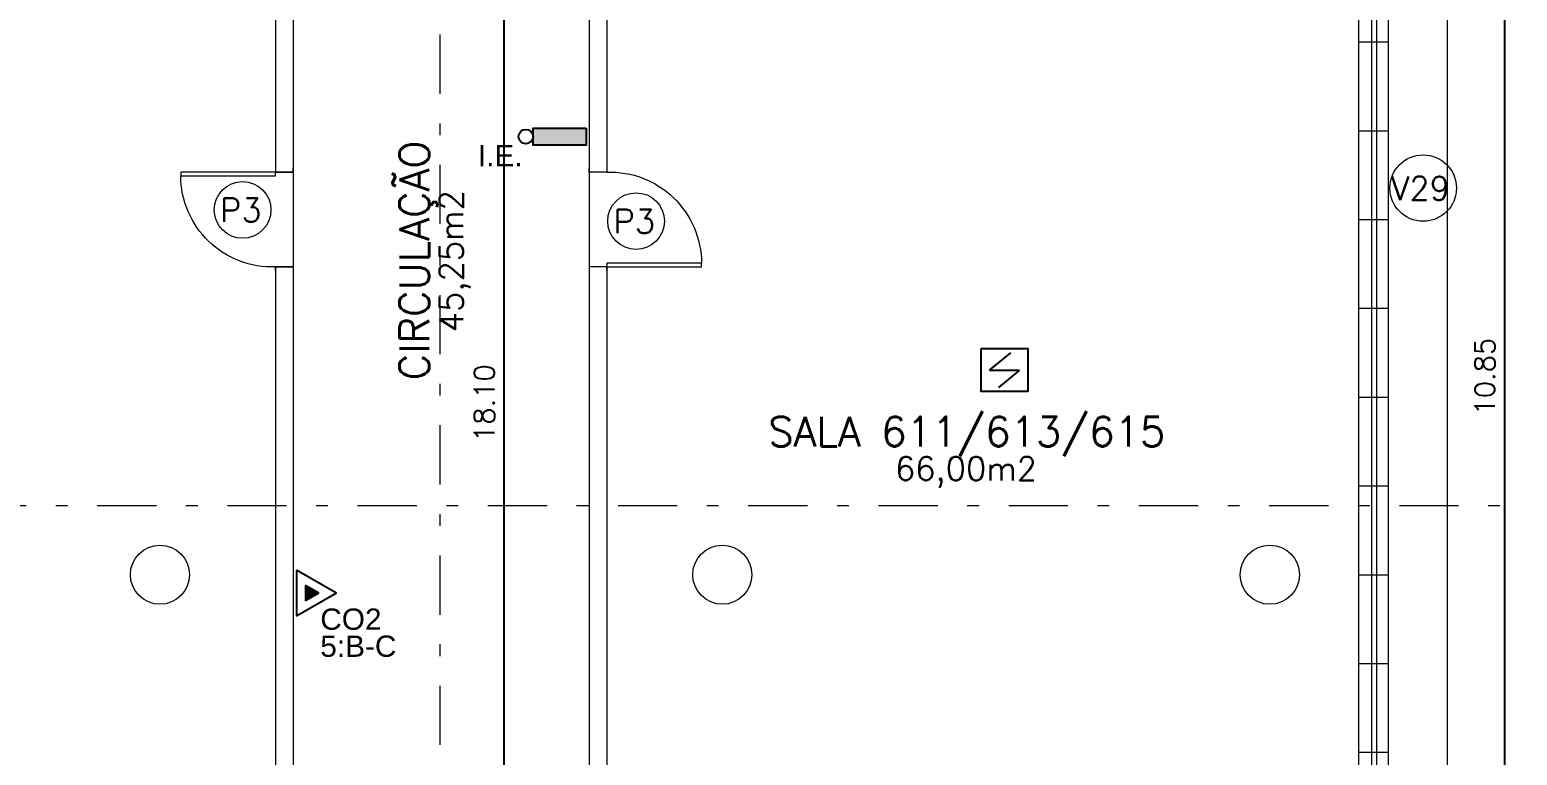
# Model space of a CAD drawing. Header units: millimetres. Extents: x 521 to 1055, y 261 to 520.
# Drawn here: x 570.21 to 582.78, y 322.44 to 328.57 of the extents above; entities that cross this region are included whole.
import ezdxf
from ezdxf.enums import TextEntityAlignment as Align

# ---------------------------------------------------------------- set-up
doc = ezdxf.new("R2010")
doc.units = ezdxf.units.MM
doc.linetypes.add('CONTINU', pattern=[0])
doc.linetypes.add('DASHDOTX2', pattern=[2, 1, -0.5, 0, -0.5])
doc.layers.add('0.1', color=8, linetype='Continuous', lineweight=13)
doc.layers.add('ppci', color=8, linetype='Continuous')
doc.styles.add('ROMANS', font='romans')
doc.styles.get("Standard").update_dxf_attribs({"font": 'romans.shx'})
doc.styles.add('STYLE1', font='sanss___.ttf')
doc.dimstyles.new('Fares Eng - 50', dxfattribs={"dimscale": 2, "dimtxt": 0.085, "dimasz": 0.1, "dimexe": 0.05, "dimexo": 0.05, "dimgap": 0.04, "dimtad": 1, "dimzin": 4, "dimdsep": 46, "dimtxsty": 'ROMANS', "dimblk1": 'OBLIQUE', "dimblk2": 'OBLIQUE', "dimsah": 1, "dimcen": 0.05, "dimdle": 0.05, "dimclrd": 8, "dimclre": 8, "dimclrt": 8, "dimaunit": 1, "dimadec": 0, "dimazin": 0, "dimtfac": 1, "dimtix": 1, "dimtmove": 2, "dimatfit": 0, "dimldrblk": 'OPEN90', "dimfxl": 1, "dimtolj": 1, "dimtzin": 0, "dimarcsym": 0})

# ---------------------------------------------------------------- blocks, each defined once
blk = doc.blocks.new('P80')
for points in [[(0, 0.86), (0, 0.83), (0.15, 0.83), (0.15, 0.86)], [(0, 0), (0, 0.03), (0.15, 0.03), (0.15, 0)]]:
    blk.add_lwpolyline(points)
blk.add_lwpolyline([(-0.8, 0.06), (0, 0.06), (0, 0.03), (-0.8, 0.03)], close=True)
at = {"color": 8}
blk.add_arc((-0.025, 0.056), 0.775, 88.1408, 179.6698, dxfattribs=at)
blk = doc.blocks.new('_OBLIQUE')
at = {"color": 0, "linetype": 'ByBlock'}
blk.add_line((-0.5, -0.5), (0.5, 0.5), dxfattribs=at)
blk = doc.blocks.new('*D1660')
at = {"layer": '0.1', "color": 8, "linetype": 'CONTINU', "lineweight": -2, "transparency": 16777216}
for p, q in [((574.218, 334.564), (574.218, 316.264)), ((574.838, 334.464), (574.118, 334.464)), ((574.838, 316.364), (574.118, 316.364))]:
    blk.add_line(p, q, dxfattribs=at)
at = {"layer": 'DEFPOINTS', "color": 0, "linetype": 'CONTINU', "lineweight": -2, "transparency": 16777216}
for p in [(574.938, 334.464), (574.218, 316.364), (574.938, 316.364)]:
    blk.add_point(p, dxfattribs=at)
at = {"layer": '0.1', "color": 8, "linetype": 'CONTINU', "lineweight": -2, "transparency": 16777216, "xscale": 0.2, "yscale": 0.2, "zscale": 0.2}
for p, rotation in [((574.218, 334.464), 90), ((574.218, 316.364), 270)]:
    blk.add_blockref('_OBLIQUE', p, dxfattribs=dict(at, rotation=rotation))
at = {"layer": '0.1', "color": 8, "linetype": 'CONTINU', "transparency": 16777216, "insert": (574.053, 325.414), "char_height": 0.17, "attachment_point": 5, "rotation": 90, "style": 'ROMANS'}
blk.add_mtext('\\A1;18.10', dxfattribs=at)
blk = doc.blocks.new('_Open90')
at = {"color": 0, "linetype": 'ByBlock', "lineweight": -2}
for p, q in [((0, 0), (-1, 0)), ((-0.5, 0.5), (0, 0)), ((0, 0), (-0.5, -0.5))]:
    blk.add_line(p, q, dxfattribs=at)
blk = doc.blocks.new('*D1738')
at = {"layer": '0.1', "color": 8, "linetype": 'CONTINU', "lineweight": -2, "transparency": 16777216}
for p, q in [((582.669, 331.164), (582.669, 320.112)), ((582.288, 331.064), (582.769, 331.064)), ((582.288, 320.212), (582.769, 320.212))]:
    blk.add_line(p, q, dxfattribs=at)
at = {"layer": 'DEFPOINTS', "color": 0, "linetype": 'CONTINU', "lineweight": -2, "transparency": 16777216}
for p in [(582.188, 331.064), (582.188, 320.212), (582.669, 320.212)]:
    blk.add_point(p, dxfattribs=at)
at = {"layer": '0.1', "color": 8, "linetype": 'CONTINU', "lineweight": -2, "transparency": 16777216, "xscale": 0.2, "yscale": 0.2, "zscale": 0.2}
for p, rotation in [((582.669, 331.064), 90), ((582.669, 320.212), 270)]:
    blk.add_blockref('_OBLIQUE', p, dxfattribs=dict(at, rotation=rotation))
at = {"layer": '0.1', "color": 8, "linetype": 'CONTINU', "transparency": 16777216, "insert": (582.504, 325.638), "char_height": 0.17, "attachment_point": 5, "rotation": 90, "style": 'ROMANS'}
blk.add_mtext('\\A1;10.85', dxfattribs=at)
blk = doc.blocks.new('ÁREA')
for p in [(0.00005, 0.003762), (0, 0)]:
    blk.add_attdef('COMPARTIMENTO', text='', height=0.0025).set_placement(p, align=Align.CENTER)
at = {"color": 1}
for p in [(-0.00005, -0.003762), (-0.000099, -0.007523)]:
    blk.add_attdef('ÁREA', text='', height=0.002, dxfattribs=at).set_placement(p, align=Align.CENTER)

msp = doc.modelspace()

# ---------------------------------------------------------------- hatches: boundary and pattern name
at = {"layer": 'ppci'}
for points in [[(574.46414, 327.73635), (574.46414, 327.59385), (574.91267, 327.59385), (574.91267, 327.73635)], [(572.65466, 323.80822), (572.54191, 323.87332), (572.54191, 323.74313)]]:
    msp.add_hatch(color=10, dxfattribs=at).paths.add_polyline_path(points)

# ---------------------------------------------------------------- linework, layer by layer
at = {"layer": '0.1', "color": 8, "linetype": 'DASHDOTX2', "ltscale": 0.5}
for p, q in [((573.67694, 337.32691), (573.67694, 284.40546)), ((565.28206, 324.54961), (585.75709, 324.54961))]:
    msp.add_line(p, q, dxfattribs=at)
at = {"layer": '0.1', "color": 8, "linetype": 'CONTINU'}
for p, q in [((581.54774, 335.81448), (581.54774, 317.96448)), ((581.58774, 335.81448), (581.58774, 317.96448)), ((581.68774, 335.81448), (581.68774, 317.96448)), ((582.18774, 317.96448), (582.18774, 335.81448)), ((581.43774, 329.96448), (581.43774, 327.46448)), ((581.43774, 328.46448), (581.68774, 328.46448)), ((581.43774, 327.71448), (581.68774, 327.71448)), ((581.43774, 327.46448), (581.43774, 326.16448)), ((572.43774, 327.36448), (572.43774, 326.56448)), ((574.93774, 327.36448), (574.93774, 326.56448)), ((581.43774, 326.96448), (581.68774, 326.96448)), ((581.43774, 326.21448), (581.68774, 326.21448)), ((581.43774, 326.21448), (581.43774, 325.46448)), ((581.43774, 325.76156), (581.43774, 323.21448)), ((581.43774, 325.46448), (581.68774, 325.46448)), ((581.43774, 324.71448), (581.68774, 324.71448)), ((581.43774, 323.96448), (581.68774, 323.96448)), ((581.43774, 323.91448), (581.43774, 320.21156)), ((581.43774, 323.21448), (581.68774, 323.21448)), ((581.43774, 322.46448), (581.68774, 322.46448))]:
    msp.add_line(p, q, dxfattribs=at)
at = {"layer": '0.1', "color": 7}
for p, q in [((572.28774, 331.46448), (572.28774, 327.36448)), ((572.43774, 331.46448), (572.43774, 327.36448)), ((574.93774, 331.46448), (574.93774, 327.36448)), ((575.08774, 331.46448), (575.08774, 327.36448)), ((572.43774, 327.36448), (572.28774, 327.36448)), ((575.08774, 327.36448), (574.93774, 327.36448)), ((572.43774, 326.56448), (572.28774, 326.56448)), ((572.28774, 326.56448), (572.28774, 321.36448)), ((572.43774, 326.56448), (572.43774, 321.36448)), ((575.08774, 326.56448), (574.93774, 326.56448)), ((574.93774, 326.56448), (574.93774, 321.36448)), ((575.08774, 326.56448), (575.08774, 322.71156)), ((575.08774, 322.71156), (575.08774, 321.36448))]:
    msp.add_line(p, q, dxfattribs=at)
at = {"layer": '0.1', "color": 8}
for centre, radius in [((581.98299, 327.22963), 0.28038), ((572.01057, 327.04581), 0.23964), ((575.33445, 326.95093), 0.23964)]:
    msp.add_circle(centre, radius, dxfattribs=at)
at = {"layer": '0.1', "color": 7}
for centre in [(571.31274, 323.96448), (576.06274, 323.96448), (580.68774, 323.96448)]:
    msp.add_circle(centre, 0.25, dxfattribs=at)
at = {"layer": 'ppci', "color": 10, "linetype": 'Continuous'}
for p, q in [((578.32048, 325.69312), (578.49911, 325.83943)), ((578.32048, 325.69312), (578.57379, 325.69312)), ((578.57379, 325.69312), (578.39516, 325.54681)), ((572.46691, 324.00322), (572.46691, 323.61322)), ((572.80466, 323.80822), (572.46691, 324.00322)), ((572.80466, 323.80822), (572.46691, 323.61322)), ((572.54191, 323.87332), (572.54191, 323.74313)), ((572.65466, 323.80822), (572.54191, 323.87332)), ((572.65466, 323.80822), (572.54191, 323.74313))]:
    msp.add_line(p, q, dxfattribs=at)
at = {"layer": 'ppci', "color": 10}
msp.add_lwpolyline([(574.91267, 327.73635), (574.91267, 327.59385), (574.46414, 327.59385), (574.46414, 327.73635)], close=True, dxfattribs=at)
at = {"layer": 'ppci', "color": 10, "linetype": 'Continuous'}
msp.add_lwpolyline([(578.24924, 325.87533), (578.64503, 325.87533), (578.64503, 325.51091), (578.24924, 325.51091)], close=True, dxfattribs=at)
at = {"layer": 'ppci', "color": 10}
msp.add_circle((574.40296, 327.6651), 0.06117, dxfattribs=at)

# ---------------------------------------------------------------- block references
at = {"layer": '0.1', "color": 8}
ref = msp.add_blockref('ÁREA', (573.58593, 326.61883), dxfattribs=dict(at, xscale=133.3333333333333, yscale=133.3333333333333, zscale=133.3333333333333, rotation=90))
ref.add_attrib('COMPARTIMENTO', 'CIRCULAÇÃO', dxfattribs={"layer": '0', "color": 3, "height": 0.25, "rotation": 90}).set_placement((573.58593, 326.61883), align=Align.CENTER)
ref.add_attrib('ÁREA', '45,25m2', dxfattribs={"layer": '0', "color": 1, "height": 0.2, "rotation": 90}).set_placement((573.87388, 326.6122), align=Align.CENTER)
at = {"layer": '0.1', "color": 8, "xscale": -1, "rotation": 180}
msp.add_blockref('P80', (572.28774, 327.39448), dxfattribs=at)
at = {"layer": '0.1', "color": 8, "xscale": -1}
msp.add_blockref('P80', (575.08774, 326.53448), dxfattribs=at)
at = {"layer": '0.1', "color": 8}
ref = msp.add_blockref('ÁREA', (578.12797, 325.04846), dxfattribs=dict(at, xscale=133.3333333333333, yscale=133.3333333333333, zscale=133.3333333333333))
ref.add_attrib('COMPARTIMENTO', 'SALA 611/613/615', dxfattribs={"layer": '0', "color": 3, "height": 0.25}).set_placement((578.12797, 325.04846), align=Align.CENTER)
ref.add_attrib('ÁREA', '66,00m2', dxfattribs={"layer": '0', "color": 1, "height": 0.2}).set_placement((578.12133, 324.7605), align=Align.CENTER)

# ---------------------------------------------------------------- texts
for s, p in [('V29', (581.7122, 327.12812)), ('P3', (571.81997, 326.9443)), ('P3', (575.14385, 326.84942))]:
    msp.add_text(s, height=0.2, dxfattribs=at).set_placement(p)
at = {"layer": 'ppci', "color": 10, "style": 'STYLE1'}
for s, p in [('I.E.', (573.99844, 327.41356)), ('CO2', (572.66706, 323.49902)), ('5:B-C', (572.66706, 323.27066))]:
    msp.add_text(s, height=0.18, dxfattribs=at).set_placement(p)

# ---------------------------------------------------------------- dimensions: what is measured, and where the dimension line sits
at = {"layer": '0.1', "color": 8, "linetype": 'CONTINU'}
for base, p1, p2, picture, middle in [((574.21777, 316.36448), (574.93774, 334.46448), (574.93774, 316.36448), '*D1660', (574.05277, 325.41448)), ((582.66924, 320.21156), (582.18774, 331.06448), (582.18774, 320.21156), '*D1738', (582.50424, 325.63802))]:
    dim = msp.add_linear_dim(base=base, p1=p1, p2=p2, angle=90, dimstyle='Fares Eng - 50', dxfattribs=at)
    dim.commit()
    dim.dimension.update_dxf_attribs({"geometry": picture, "text_midpoint": middle})

doc.saveas('drawing.dxf')
